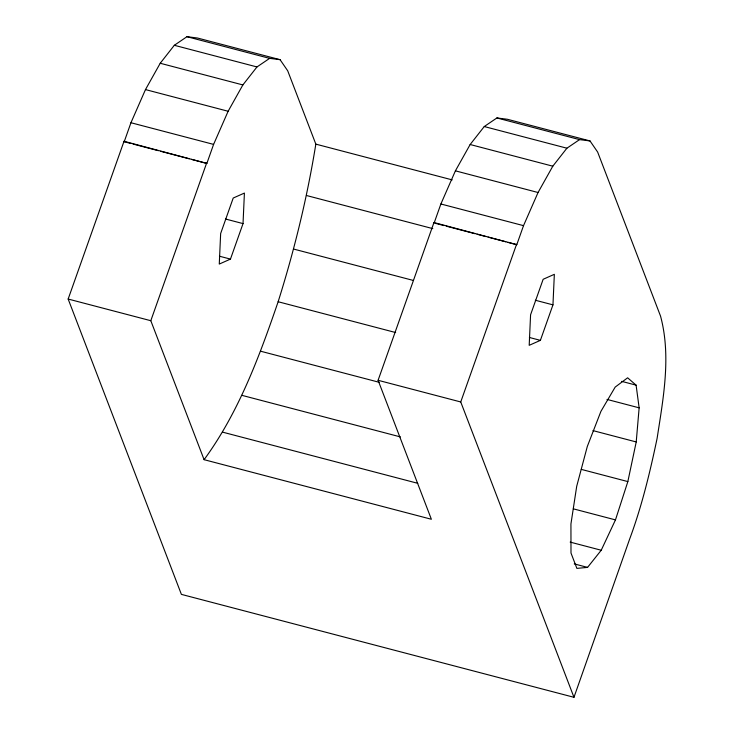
<?xml version="1.0" encoding="UTF-8"?>
<svg xmlns="http://www.w3.org/2000/svg" width="734" height="734" viewBox="0 0 734 734"><rect width="100%" height="100%" fill="white"/><g stroke="black" fill="none" stroke-linecap="round" stroke-linejoin="round"><path stroke-width="1.1" d="M243.027 223.604L244.413 193.07L233.219 198.033L220.65 233.531L219.273 264.066L230.458 259.102L243.027 223.604L225.402 218.98M552.959 304.858L554.344 274.323L543.151 279.287L530.581 314.785L529.196 345.319L540.389 340.356L552.959 304.858L535.325 300.243M636.222 441.951L639.14 407.838L636.103 385.148L627.625 377.808L615.184 387.084L600.926 411.361L587.31 446.465L576.704 486.303L570.933 523.993L570.997 553.032L576.878 568.382L587.567 567.391L601.219 550.243L615.468 519.892L627.845 481.587L636.222 441.951L592.971 430.61M507.974 242.358L516.791 244.67L433.959 222.521L378.093 380.295L431.372 519.259L204.089 459.677C238.715 412.361 259.276 356.752 278.14 301.738C294.389 250.156 307.216 197.538 315.831 144.13L287.71 70.794L280.067 59.674L197.418 38.003L186.968 36.7L174.325 45.288L160.223 63.262L145.479 89.585L130.946 122.734L124.211 141.745L130.826 143.479M433.959 222.521L434.143 222.998L440.877 203.988L455.41 170.838L470.155 144.515L484.256 126.542L496.9 117.954L507.35 119.266L589.998 140.928L597.641 152.048L660.545 316.125C671.316 356.173 663.279 398.149 657.123 438.29C649.994 472.375 641.81 506.359 629.653 539.05L573.97 697.3L181.39 594.375L68.161 299.041L124.028 141.267L206.86 163.416L191.436 159.37M204.089 459.677L150.809 320.712L206.676 162.939M206.86 163.416L213.594 144.396L228.127 111.256L242.871 84.933L256.973 66.95L269.617 58.371L280.067 59.674M573.97 697.3L460.741 401.966L516.608 244.193M516.791 244.67L523.525 225.65L538.059 192.51L552.803 166.187L566.905 148.204L579.548 139.625L589.998 140.928M186.968 36.7L269.617 58.371M496.9 117.954L579.548 139.625M174.325 45.288L256.973 66.95M484.256 126.542L566.905 148.204M160.223 63.262L242.871 84.933M470.155 144.515L552.803 166.187M145.479 89.585L228.127 111.256M455.41 170.838L538.059 192.51M315.831 144.13L452.199 179.885M130.946 122.734L213.594 144.396M440.877 203.988L523.525 225.65M133.028 144.057L158.379 150.699M160.581 151.277L189.234 158.792M435.244 223.292L444.061 225.604M446.263 226.182L474.916 233.687M477.118 234.265L485.936 236.577M488.138 237.155L505.772 241.78M306.427 195.492L432.821 228.632M293.637 249.065L413.37 280.452M219.438 256.212L230.458 259.102M529.37 337.475L540.389 340.356M621.689 381.368L636.103 385.148M278.14 301.738L395.663 332.548M606.981 399.406L639.14 407.838M68.161 299.041L150.809 320.712M378.093 380.295L460.741 401.966M260.616 351.21L379.249 382.313M581.273 469.375L627.845 481.587M241.844 395.323L400.379 436.895M573.327 508.836L615.468 519.892M222.622 432.152L417.756 483.311M570.171 542.105L601.219 550.243M574.263 563.905L587.567 567.391M124.028 141.267L124.211 141.745"/></g></svg>
